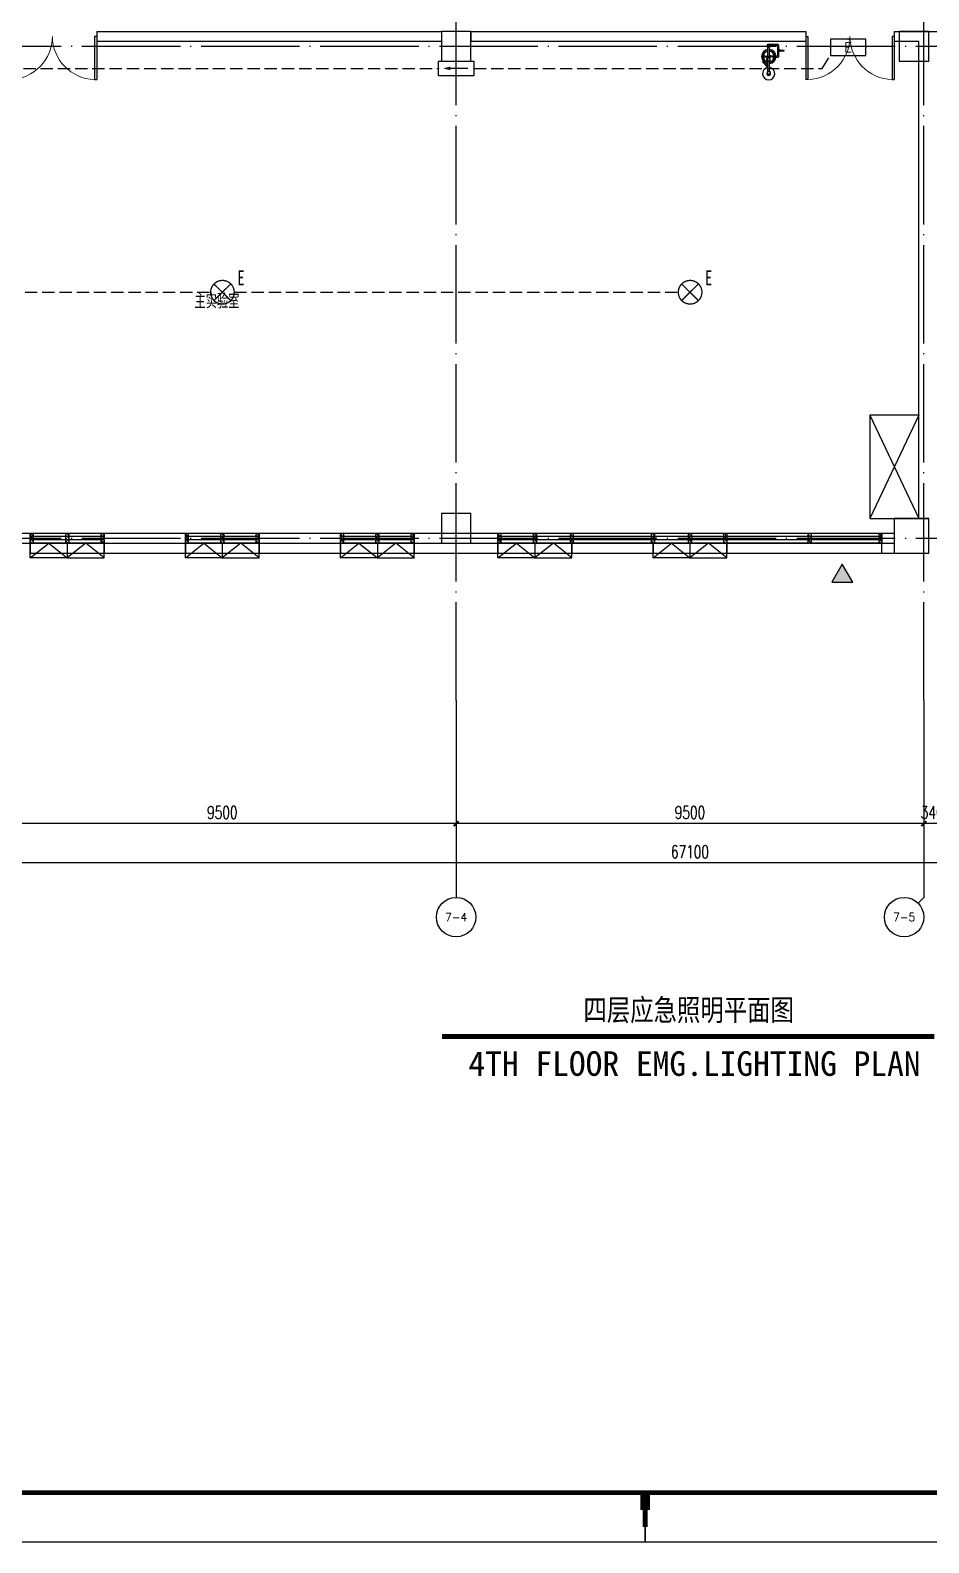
# Model space of a CAD drawing. Extents: x -621157 to 1764546, y -106808 to 741893.
# Drawn here: x 21731 to 39981, y 279584 to 310325 of the extents above; entities that cross this region are included whole.
import ezdxf
from ezdxf.enums import TextEntityAlignment as Align

# ---------------------------------------------------------------- set-up
doc = ezdxf.new("R2010")
doc.units = 0
doc.header["$LTSCALE"] = 1000
doc.header["$MEASUREMENT"] = 0
doc.linetypes.add('DASH', pattern=[0.35, 0.25, -0.1])
doc.linetypes.add('XREF-A-101-平面图_t3$0$DOTE', pattern=[2.42, 2, -0.2, 0.02, -0.2])
for name, color, linetype in [('0-底图', 7, 'Continuous'), ('A-DIVISION', 3, 'Continuous'), ('A0-Verital$0$TK-WHITE', 7, 'Continuous'), ('AXIS_TEXT', 7, 'Continuous'), ('EQUIP-照明', 3, 'Continuous'), ('TEL_TEXT', 7, 'Continuous'), ('TK-BLUE', 7, 'Continuous'), ('WIRE-应急', 4, 'DASH'), ('WIRE-照明', 4, 'Continuous'), ('XREF-A-101-平面图_t3$0$1212121', 8, 'Continuous'), ('XREF-A-101-平面图_t3$0$A-COLUMN', 8, 'Continuous'), ('XREF-A-101-平面图_t3$0$A-DOTE', 8, 'Continuous'), ('XREF-A-101-平面图_t3$0$A-ROOM-CH', 8, 'Continuous'), ('XREF-A-101-平面图_t3$0$A-SEE', 8, 'Continuous'), ('XREF-A-101-平面图_t3$0$A-WALL', 8, 'Continuous'), ('XREF-A-101-平面图_t3$0$A-WALL-FILL', 8, 'Continuous'), ('XREF-A-101-平面图_t3$0$A-WINDOW', 8, 'Continuous'), ('XREF-A-101-平面图_t3$0$A-开启符号', 8, 'Continuous'), ('XREF-A-101-平面图_t3$0$AXIS', 8, 'Continuous'), ('XREF-A-101-平面图_t3$0$PUB_HATCH', 8, 'Continuous'), ('XREF-A-101-平面图_t3$0$PUB_TEXT', 8, 'Continuous'), ('XREF-A-101-平面图_t3$0$家具-实验室家具', 8, 'Continuous'), ('设备-照明', 3, 'Continuous')]:
    doc.layers.add(name, color=color, linetype=linetype)
doc.styles.add('_TEL_DIM', font='SIMPLEX', dxfattribs={"width": 0.8, "height": 3.5, "bigfont": 'HZTXT'})
doc.styles.add('COMPLEX', font='COMPLEX')
doc.styles.add('HL-LD', font='simsun.ttc', dxfattribs={"height": 500})
doc.styles.add('ST64S', font='hl-ld.shx', dxfattribs={"bigfont": 'ST64S.shx'})
doc.styles.get("Standard").update_dxf_attribs({"font": 'romans.shx', "bigfont": 'HZDXC.SHX'})
doc.styles.add('STYLE1', font='simhei.ttf')
doc.styles.add('XREF-A-101-平面图_t3$0$-HZDXCROMANS', font='ROMANS.shx', dxfattribs={"bigfont": 'HZDXC.shx'})
doc.styles.add('XREF-A-101-平面图_t3$0$A-AXIS-LABEL', font='COMPLEX', dxfattribs={"bigfont": 'GBCBIG'})
doc.styles.add('XREF-A-101-平面图_t3$0$A-DIM_T3', font='SIMPLEX', dxfattribs={"width": 0.705882, "bigfont": 'GBCBIG'})
doc.dimstyles.new('XREF-A-101-平面图_t3$0$A-DIM-100', dxfattribs={"dimscale": 100, "dimtxt": 2.55, "dimasz": 1, "dimexe": 2.5, "dimexo": 3, "dimgap": 1, "dimtad": 1, "dimdec": 0, "dimzin": 0, "dimdsep": 46, "dimtxsty": 'XREF-A-101-平面图_t3$0$A-DIM_T3', "dimblk": 'XREF-A-101-平面图_t3$0$_ArchTick', "dimcen": 0.09, "dimclrt": 7, "dimazin": 2, "dimtfac": 1, "dimtdec": 0, "dimtix": 1, "dimtmove": 2, "dimatfit": 3, "dimfxl": 0, "dimtolj": 1, "dimtzin": 0, "dimarcsym": 0})

# ---------------------------------------------------------------- blocks, each defined once
blk = doc.blocks.new('XREF-A-101-平面图_t3$0$柱网4F')
at = {"layer": 'XREF-A-101-平面图_t3$0$A-COLUMN'}
for points in [[(28200, -30300), (28800, -30300), (28800, -29700), (28200, -29700)], [(37500, -30300), (38100, -30300), (38100, -29700), (37500, -29700)], [(28200, -40100), (28800, -40100), (28800, -39500), (28200, -39500)], [(37400, -40300), (38100, -40300), (38100, -39600), (37400, -39600)]]:
    blk.add_lwpolyline(points, close=True, dxfattribs=at)
blk = doc.blocks.new('XREF-A-101-平面图_t3$0$G$C869EB286')
at = {"layer": 'XREF-A-101-平面图_t3$0$A-WINDOW'}
h = blk.add_hatch(dxfattribs=at)
h.set_pattern_fill('ANSI31', color=256, scale=25)
h.set_pattern_definition([(45, (-143.957, -89940), (-28.0633, 28.0633), [])])
h.paths.add_polyline_path([(0, 60), (200, 60), (200, 0), (0, 0)])
blk.add_lwpolyline([(0, 60), (200, 60), (200, 0), (0, 0)], close=True, dxfattribs=at)
blk = doc.blocks.new('XREF-A-101-平面图_t3$0$ROOM')
at = {"layer": 'XREF-A-101-平面图_t3$0$A-ROOM-CH', "style": 'XREF-A-101-平面图_t3$0$-HZDXCROMANS', "width": 0.6}
for tag, p in [('中文房间名称', (0, -1000)), ('英文房间名称', (0, -1500))]:
    blk.add_attdef(tag, text='', height=300, dxfattribs=at).set_placement(p, align=Align.CENTER)
blk = doc.blocks.new('XREF-A-101-平面图_t3$0$_ArchTick')
at = {"color": 0, "linetype": 'ByBlock', "const_width": 0.4}
blk.add_lwpolyline([(-0.5, -0.5), (0.5, 0.5)], dxfattribs=at)
blk = doc.blocks.new('*D25488')
at = {"layer": 'Defpoints', "color": 0}
for p in [(38000, -3300), (38340, -3300), (38000, -5800)]:
    blk.add_point(p, dxfattribs=at)
at = {"layer": 'XREF-A-101-平面图_t3$0$AXIS', "color": 0, "lineweight": -2}
for p, q in [((38000, -3600), (38000, -6050)), ((38340, -3600), (38340, -6050)), ((38000, -5800), (37900, -5800)), ((38340, -5800), (38000, -5800)), ((38340, -5800), (38440, -5800))]:
    blk.add_line(p, q, dxfattribs=at)
at = {"layer": 'XREF-A-101-平面图_t3$0$AXIS', "color": 0, "linetype": 'ByBlock', "lineweight": -2, "xscale": 100, "yscale": 100, "zscale": 100}
blk.add_blockref('XREF-A-101-平面图_t3$0$_ArchTick', (38000, -5800), dxfattribs=at)
at = {"layer": 'XREF-A-101-平面图_t3$0$AXIS', "color": 0, "linetype": 'ByBlock', "lineweight": -2, "xscale": 100, "yscale": 100, "zscale": 100, "rotation": 180}
blk.add_blockref('XREF-A-101-平面图_t3$0$_ArchTick', (38340, -5800), dxfattribs=at)
at = {"layer": 'XREF-A-101-平面图_t3$0$AXIS', "color": 7, "insert": (38170, -5573), "char_height": 255, "attachment_point": 5, "style": 'XREF-A-101-平面图_t3$0$A-DIM_T3'}
blk.add_mtext('\\A1;340', dxfattribs=at)
blk = doc.blocks.new('*D25489')
at = {"layer": 'Defpoints', "color": 0}
for p in [(28500, -3300), (38000, -3300), (28500, -5800)]:
    blk.add_point(p, dxfattribs=at)
at = {"layer": 'XREF-A-101-平面图_t3$0$AXIS', "color": 0, "lineweight": -2}
for p, q in [((28500, -3600), (28500, -6050)), ((38000, -3600), (38000, -6050)), ((38000, -5800), (28500, -5800))]:
    blk.add_line(p, q, dxfattribs=at)
at = {"layer": 'XREF-A-101-平面图_t3$0$AXIS', "color": 0, "linetype": 'ByBlock', "lineweight": -2, "xscale": 100, "yscale": 100, "zscale": 100, "rotation": 180}
blk.add_blockref('XREF-A-101-平面图_t3$0$_ArchTick', (28500, -5800), dxfattribs=at)
at = {"layer": 'XREF-A-101-平面图_t3$0$AXIS', "color": 0, "linetype": 'ByBlock', "lineweight": -2, "xscale": 100, "yscale": 100, "zscale": 100}
blk.add_blockref('XREF-A-101-平面图_t3$0$_ArchTick', (38000, -5800), dxfattribs=at)
at = {"layer": 'XREF-A-101-平面图_t3$0$AXIS', "color": 7, "insert": (33250, -5573), "char_height": 255, "attachment_point": 5, "style": 'XREF-A-101-平面图_t3$0$A-DIM_T3'}
blk.add_mtext('\\A1;9500', dxfattribs=at)
blk = doc.blocks.new('*D25490')
at = {"layer": 'Defpoints', "color": 0}
for p in [(19000, -3300), (28500, -3300), (19000, -5800)]:
    blk.add_point(p, dxfattribs=at)
at = {"layer": 'XREF-A-101-平面图_t3$0$AXIS', "color": 0, "lineweight": -2}
for p, q in [((19000, -3600), (19000, -6050)), ((28500, -3600), (28500, -6050)), ((28500, -5800), (19000, -5800))]:
    blk.add_line(p, q, dxfattribs=at)
at = {"layer": 'XREF-A-101-平面图_t3$0$AXIS', "color": 0, "linetype": 'ByBlock', "lineweight": -2, "xscale": 100, "yscale": 100, "zscale": 100, "rotation": 180}
blk.add_blockref('XREF-A-101-平面图_t3$0$_ArchTick', (19000, -5800), dxfattribs=at)
at = {"layer": 'XREF-A-101-平面图_t3$0$AXIS', "color": 0, "linetype": 'ByBlock', "lineweight": -2, "xscale": 100, "yscale": 100, "zscale": 100}
blk.add_blockref('XREF-A-101-平面图_t3$0$_ArchTick', (28500, -5800), dxfattribs=at)
at = {"layer": 'XREF-A-101-平面图_t3$0$AXIS', "color": 7, "insert": (23750, -5573), "char_height": 255, "attachment_point": 5, "style": 'XREF-A-101-平面图_t3$0$A-DIM_T3'}
blk.add_mtext('\\A1;9500', dxfattribs=at)
blk = doc.blocks.new('_AXISO')
blk.add_circle((0, 0), 0.5)
at = {"layer": 'AXIS_TEXT', "style": 'COMPLEX'}
blk.add_attdef('A', text='', height=0.56, dxfattribs=at).set_placement((-0.25, -0.28), (0.25, -0.28), align=Align.FIT)
blk = doc.blocks.new('*D25504')
at = {"layer": 'Defpoints', "color": 0}
for p in [(-300, -3300), (66800, -3300), (-300, -6600)]:
    blk.add_point(p, dxfattribs=at)
at = {"layer": 'XREF-A-101-平面图_t3$0$AXIS', "color": 0, "lineweight": -2}
for p, q in [((-300, -3600), (-300, -6850)), ((66800, -3600), (66800, -6850)), ((66800, -6600), (-300, -6600))]:
    blk.add_line(p, q, dxfattribs=at)
at = {"layer": 'XREF-A-101-平面图_t3$0$AXIS', "color": 0, "linetype": 'ByBlock', "lineweight": -2, "xscale": 100, "yscale": 100, "zscale": 100, "rotation": 180}
blk.add_blockref('XREF-A-101-平面图_t3$0$_ArchTick', (-300, -6600), dxfattribs=at)
at = {"layer": 'XREF-A-101-平面图_t3$0$AXIS', "color": 0, "linetype": 'ByBlock', "lineweight": -2, "xscale": 100, "yscale": 100, "zscale": 100}
blk.add_blockref('XREF-A-101-平面图_t3$0$_ArchTick', (66800, -6600), dxfattribs=at)
at = {"layer": 'XREF-A-101-平面图_t3$0$AXIS', "color": 7, "insert": (33250, -6373), "char_height": 255, "attachment_point": 5, "style": 'XREF-A-101-平面图_t3$0$A-DIM_T3'}
blk.add_mtext('\\A1;67100', dxfattribs=at)
blk = doc.blocks.new('XREF-A-101-平面图_t3$0$bz1')
at = {"layer": 'XREF-A-101-平面图_t3$0$PUB_HATCH'}
h = blk.add_hatch(color=1, dxfattribs=at)
h.dxf.hatch_style = 1
h.paths.add_polyline_path([(4866032, -641203), (4865818, -641573), (4866245, -641573)])
at = {"layer": 'XREF-A-101-平面图_t3$0$PUB_TEXT', "color": 1}
blk.add_lwpolyline([(4866032, -641203), (4865818, -641573), (4866245, -641573)], close=True, dxfattribs=at)
blk = doc.blocks.new('XREF-A-101-平面图_t3$0$G$C34B60025')
blk.add_blockref('XREF-A-101-平面图_t3$0$bz1', (-4829789, 800778))
blk = doc.blocks.new('XREF-A-101-平面图_t3$0$Shower_plan')
at = {"layer": 'XREF-A-101-平面图_t3$0$1212121'}
for p, q in [((-94, -290), (-90, -290)), ((-75, -301), (-18, -302)), ((-20, -112), (-20, -94)), ((-16, -314), (-16, -120)), ((16, -314), (16, -120)), ((75, -302), (17, -302)), ((20, -112), (20, -94)), ((160, -297), (160, -321)), ((164, -90), (164, -66)), ((184, -114), (208, -114)), ((184, -274), (208, -274)), ((212, -177), (208, -177)), ((212, -199), (208, -199)), ((215, -184), (220, -184)), ((215, -193), (220, -193)), ((-75, -315), (-22, -315)), ((-34, -355), (-31, -355)), ((-34, -361), (-31, -361)), ((-16, -607), (-16, -396)), ((16, -607), (16, -396)), ((75, -316), (22, -316)), ((94, -327), (90, -327))]:
    blk.add_line(p, q, dxfattribs=at)
for points in [[(-111, -308, -0.092425), (-109, -301, -0.095768), (-106, -295, -0.100909), (-101, -292, -0.104872), (-94, -290, -0.001591), (-94, -290, -0.100909)], [(143, -321), (184, -321, 0.414214), (208, -297), (208, -90, 0.414214), (184, -66), (23, -66)], [(143, -297), (160, -297, 0.414214), (184, -273), (184, -114, 0.414214), (160, -90), (23, -90)], [(92, -292, -0.034962), (94, -292, -0.104872), (100, -293, -0.100909), (106, -297, -0.095768), (109, -303, -0.092425), (110, -310, -0.092425)], [(-16, -530), (-128, -419, -1), (-122, -414)], [(-122, -414), (-53, -483, -1)], [(-93, -325, -0.034962), (-95, -325, -0.104872), (-101, -324, -0.100909), (-106, -320, -0.095768), (-110, -314, -0.092425), (-111, -308, -0.092425)], [(-37, -491), (-54, -491, -1), (-54, -483), (-37, -483)], [(-45, -491), (-16, -519, -1)], [(-37, -349, 0.153738), (-38, -347), (-43, -347, 0.078248), (-44, -349), (-44, -364, 0.153738), (-43, -367), (-38, -367, 0.153738), (-37, -364)], [(-23, -388), (-23, -395, 0.154019), (-19, -396), (19, -396, 0.154019), (23, -395), (23, -388)], [(110, -310, -0.092425), (109, -316, -0.095768), (105, -322, -0.100909), (100, -326, -0.104872), (94, -327, -0.001591), (94, -327, -0.100909)]]:
    blk.add_lwpolyline(points, format="xyb", dxfattribs=at)
for points in [[(-106, -308, -0.092425), (-105, -301, -0.095768), (-102, -295, -0.100909), (-96, -292, -0.104872), (-90, -290, -0.104872), (-84, -292, -0.100909), (-79, -296, -0.095768), (-75, -301, -0.092425), (-74, -308, -0.092425), (-75, -315, -0.095768), (-79, -320, -0.100909), (-84, -324, -0.104872), (-90, -325, -0.104872), (-97, -324, -0.100909), (-102, -320, -0.095768), (-105, -314, -0.092425)], [(106, -310, -0.092425), (105, -316, -0.095768), (101, -322, -0.100909), (96, -326, -0.104872), (90, -327, -0.104872), (84, -325, -0.100909), (78, -322, -0.095768), (75, -316, -0.092425), (74, -309, -0.092425), (75, -303, -0.095768), (78, -297, -0.100909), (84, -293, -0.104872), (90, -292, -0.104872), (96, -293, -0.100909), (101, -297, -0.095768), (105, -303, -0.092425)], [(221, -201), (229, -201, 0.414214), (231, -199), (231, -194, -0.414214), (232, -193), (313, -193, 0.414214), (313, -192), (313, -185, 0.414214), (313, -184), (232, -184, -0.414214), (231, -183), (231, -177, 0.414214), (229, -176), (221, -176, 0.414214), (220, -177), (220, -199, 0.414214)], [(-20, -657), (-20, -607), (20, -607), (20, -657, -1)]]:
    blk.add_lwpolyline(points, format="xyb", close=True, dxfattribs=at)
for points in [[(-22, -120), (-22, -112), (22, -112), (22, -120)], [(-37, -500), (-34, -500), (-34, -346), (-37, -346)], [(24, -388), (-24, -388), (-24, -338), (-22, -336), (22, -336), (24, -338)]]:
    blk.add_lwpolyline(points, close=True, dxfattribs=at)
for points in [[(212, -177), (214, -177), (215, -179), (215, -198), (214, -199)], [(212, -199), (214, -199), (215, -198), (215, -179), (214, -177)], [(-34, -491), (-28, -491), (-28, -483), (-34, -483)], [(-24, -371), (-31, -371), (-31, -346), (-24, -346)], [(-22, -336), (-22, -314), (22, -314), (22, -336)], [(-31, -657), (-20, -637)], [(20, -637), (31, -657), (16, -684), (-16, -684), (-31, -657)]]:
    blk.add_lwpolyline(points, dxfattribs=at)
for centre, radius in [((0, -78), 26.3), ((0, -78), 16.4), ((-60, -481), 3.91)]:
    blk.add_circle(centre, radius, dxfattribs=at)
for centre, radius, start, end in [((0, -309), 144, 96.5663, 263.4343), ((0, -309), 139, 96.804, 263.1966), ((0, -309), 111, 98.3801, 261.6205), ((0, -309), 36, 116.7475, 168.6934), ((0, -309), 18.8, 149.7809, 195.9711), ((0, -309), 144, 276.5663, 83.4343), ((0, -309), 139, 276.804, 83.1966), ((0, -309), 111, 278.6256, 81.375), ((0, -309), 36, 10.3072, 62.4104), ((0, -309), 18.8, 344.0295, 27.2237), ((0, -657), 125, 97.5816, 82.419), ((0, -309), 36, 190.3072, 231.764), ((0, -309), 36, 308.7702, 348.6934), ((0, -657), 37.5, 121.3804, 58.6121)]:
    blk.add_arc(centre, radius, start, end, dxfattribs=at)
blk = doc.blocks.new('XREF-A-101-平面图_t3$0$G$C45C07046')
at = {"layer": 'XREF-A-101-平面图_t3$0$家具-实验室家具', "color": 252}
blk.add_blockref('XREF-A-101-平面图_t3$0$Shower_plan', (134850, 310100, -507), dxfattribs=at)
blk = doc.blocks.new('XREF-A-101-平面图_t3$0$G$CBCE2A1B7')
at = {"layer": 'XREF-A-101-平面图_t3$0$A-SEE'}
blk.add_lwpolyline([(36900, 300400), (37900, 300400), (37900, 302500), (36900, 302500)], close=True, dxfattribs=at)
for points in [[(36900, 302500), (37900, 300400)], [(37900, 302500), (36900, 300400)]]:
    blk.add_lwpolyline(points, dxfattribs=at)
blk = doc.blocks.new('XREF-A-101-平面图_t3$0$DOOR2DLIB$SYSLIB$00000108')
at = {"color": 0}
for p, q in [((-0.5, 0), (-0.5, 0.4875)), ((-0.475, 0.4875), (-0.5, 0.4875)), ((-0.475, 0), (-0.475, 0.4875)), ((0.475, 0), (0.475, 0.4875)), ((0.475, 0.4875), (0.5, 0.4875)), ((0.5, 0), (0.5, 0.4875)), ((-0.5, 0), (-0.475, 0)), ((0.5, 0), (0.475, 0))]:
    blk.add_line(p, q, dxfattribs=at)
at = {"color": 0, "lineweight": 13}
for centre, start, end in [((-0.4875, 0), 0, 88.53072), ((0.4875, 0), 91.46928, 180)]:
    blk.add_arc(centre, 0.4875, start, end, dxfattribs=at)
blk = doc.blocks.new('XREF-A-101-平面图_t3$0$WINDOW2DLIB$SYSLIB$00000001')
at = {"color": 0}
for points in [[(-0.5, 0.5), (-0.5, -0.5)], [(-0.5, 0.5), (0.5, 0.5)], [(0.5, -0.5), (0.5, 0.5)], [(0.5, 0.1667), (-0.5, 0.1667)], [(0.5, -0.1667), (-0.5, -0.1667)], [(-0.5, -0.5), (0.5, -0.5)]]:
    blk.add_lwpolyline(points, dxfattribs=at)
blk = doc.blocks.new('A0-Verital$0$A$C53BD7355')
at = {"layer": 'A0-Verital$0$TK-WHITE'}
for points, const_width in [([(29650, 1000), (29650, 650)], 200), ([(29650, 1000), (29650, 300)], 100), ([(29650, 0), (29650, 1000)], 35)]:
    blk.add_lwpolyline(points, dxfattribs=dict(at, const_width=const_width))
blk = doc.blocks.new('A0-Verital')
blk.add_lwpolyline([(118900, 84100), (0, 84100), (0, 0), (118900, 0)], close=True)
at = {"const_width": 100}
blk.add_lwpolyline([(2500, 83100), (117900, 83100), (117900, 1000), (2500, 1000)], close=True, dxfattribs=at)
blk.add_blockref('A0-Verital$0$A$C53BD7355', (29800, 0))
blk = doc.blocks.new('TITLE')
at = {"layer": 'A-DIVISION', "const_width": 100}
blk.add_lwpolyline([(-5000, 0), (5000, 0)], dxfattribs=at)
at = {"layer": 'TK-BLUE'}
for tag, height, style, p in [('TITLE1', 700, 'ST64S', (117, 275)), ('TITLE2', 500, 'HL-LD', (80, -798))]:
    blk.add_attdef(tag, text='', height=height, dxfattribs=dict(at, style=style)).set_placement(p, align=Align.CENTER)
at = {"layer": 'TK-BLUE', "style": 'HL-LD'}
blk.add_attdef('SCALE', (5165, -185), '', height=500, dxfattribs=at)
blk = doc.blocks.new('HC002633132082')
at = {"layer": 'EQUIP-照明', "color": 0, "linetype": 'Continuous', "const_width": 0.267}
blk.add_lwpolyline([(-2.37, 0, 1), (2.43, 0, 1)], format="xyb", close=True, dxfattribs=at)
for points in [[(-1.7, 1.67), (1.7, -1.67)], [(-1.7, -1.67), (-1.7, -1.67), (1.7, 1.67)]]:
    blk.add_lwpolyline(points, dxfattribs=at)
at = {"layer": 'EQUIP-照明', "color": 0}
blk.add_point((0, 0), dxfattribs=at)
at = {"color": 0, "width": 0.7}
blk.add_attdef('PSFHATT', (4.48, -2.4), '', height=0.025, dxfattribs=at)
at = {"layer": 'EQUIP-照明', "color": 0, "style": 'STYLE1', "width": 0.7}
blk.add_text('E', height=3, dxfattribs=at).set_placement((3.81, 1.42), align=Align.CENTER)
at = {"layer": 'EQUIP-照明', "color": 0, "style": '_TEL_DIM', "flags": 1}
blk.add_attdef('A', text='', height=0.0001, dxfattribs=at).set_placement((0.03, 0), align=Align.MIDDLE_CENTER)
blk = doc.blocks.new('HC002649110740')
at = {"layer": 'EQUIP-照明', "color": 0}
for p, q in [((3.6, 3.3), (-3.6, 3.3)), ((-3.6, 3.3), (-3.6, 0)), ((3.6, 0), (3.6, 3.3)), ((-3.6, 0), (3.6, 0))]:
    blk.add_line(p, q, dxfattribs=at)
for p in [(0, 3.3), (-3.6, 1.65), (0, 0), (3.6, 1.65)]:
    blk.add_point(p, dxfattribs=at)
at = {"color": 0, "width": 0.7}
blk.add_attdef('PSFHATT', (9.31, 0), '', height=0.025, dxfattribs=at)
at = {"layer": 'EQUIP-照明', "color": 0, "style": '_TEL_DIM'}
blk.add_attdef('$TEXT$', text='', height=2, dxfattribs=at).set_placement((0, 1.65), align=Align.MIDDLE_CENTER)
at = {"layer": 'EQUIP-照明', "color": 0, "style": '_TEL_DIM', "flags": 1}
blk.add_attdef('A', text='', height=0.0001, dxfattribs=at).set_placement((0, 0), align=Align.MIDDLE_CENTER)
blk = doc.blocks.new('HC002631130701')
at = {"layer": 'WIRE-照明', "color": 0}
for p, q in [((-3.6, 3), (3.6, 3)), ((-3.6, 0), (-3.6, 3)), ((3.6, 0), (-3.6, 0)), ((-2.4, 1.5), (1.2, 1.5)), ((3.6, 3), (3.6, 0))]:
    blk.add_line(p, q, dxfattribs=at)
for p in [(-3.6, 1.5), (0, 3), (0, 0), (3.6, 1.5)]:
    blk.add_point(p, dxfattribs=at)
blk.add_solid([(1.2, 1.86), (2.64, 1.5), (1.2, 1.14)], dxfattribs=at)
at = {"color": 0, "width": 0.7}
blk.add_attdef('PSFHATT', (3.62, 0), '', height=0.025, dxfattribs=at)
at = {"layer": 'TEL_TEXT', "color": 0, "style": '_TEL_DIM', "flags": 1}
blk.add_attdef('A', text='', height=0.0001, dxfattribs=at).set_placement((0, 3), align=Align.MIDDLE_CENTER)
blk = doc.blocks.new('XREF-A-101-平面图_t3$0$轴网(3)')
at = {"layer": 'XREF-A-101-平面图_t3$0$A-DOTE', "linetype": 'XREF-A-101-平面图_t3$0$DOTE'}
for p, q in [((28500, -3300), (28500, 43300)), ((38000, -3300), (38000, 43300)), ((-3300, 10000), (69800, 10000)), ((-3300, 0), (69800, 0))]:
    blk.add_line(p, q, dxfattribs=at)
at = {"layer": 'XREF-A-101-平面图_t3$0$AXIS'}
for p, q in [((28500, -3300), (28500, -7300)), ((38000, -3300), (38000, -7300)), ((38000, -7300), (37882.8, -7417.2))]:
    blk.add_line(p, q, dxfattribs=at)
ref = blk.add_blockref('_AXISO', (28500, -7700), dxfattribs=dict(at, xscale=800, yscale=800, zscale=800))
ref.add_attrib('A', '7-4', dxfattribs={"color": 7, "height": 163.41, "style": 'XREF-A-101-平面图_t3$0$A-AXIS-LABEL', "width": 0.935484}).set_placement((28274.3, -7781.7), (28725.7, -7781.7), align=Align.FIT)
ref = blk.add_blockref('_AXISO', (37600, -7700), dxfattribs=dict(at, xscale=800, yscale=800, zscale=800))
ref.add_attrib('A', '7-5', dxfattribs={"color": 7, "height": 168.54, "style": 'XREF-A-101-平面图_t3$0$A-AXIS-LABEL', "width": 0.933333}).set_placement((37375.3, -7784.3), (37824.7, -7784.3), align=Align.FIT)
for p1, p2, distance, picture, middle in [((66800, -3300), (-300, -3300), 3300, '*D25504', (33250, -6372.5)), ((28500, -3300), (19000, -3300), 2500, '*D25490', (23750, -5572.5)), ((38000, -3300), (28500, -3300), 2500, '*D25489', (33250, -5572.5)), ((38340, -3300), (38000, -3300), 2500, '*D25488', (38170, -5572.5))]:
    dim = blk.add_aligned_dim(p1=p1, p2=p2, distance=distance, dimstyle='XREF-A-101-平面图_t3$0$A-DIM-100', dxfattribs=at)
    dim.commit()
    dim.dimension.update_dxf_attribs({"geometry": picture, "text_midpoint": middle})
blk = doc.blocks.new('XREF-A-101-平面图_t3')
at = {"layer": 'XREF-A-101-平面图_t3$0$A-SEE'}
for points in [[(219850, 299700), (221350, 299700), (221350, 299900), (219850, 299900)], [(223000, 299700), (224500, 299700), (224500, 299900), (223000, 299900)], [(226150, 299700), (227650, 299700), (227650, 299900), (226150, 299900)], [(229350, 299700), (237150, 299700), (237150, 299900), (229350, 299900)]]:
    blk.add_lwpolyline(points, close=True, dxfattribs=at)
at = {"layer": 'XREF-A-101-平面图_t3$0$A-WALL'}
for p, q in [((221200, 310300), (228200, 310300)), ((228200, 310300), (228200, 310100)), ((228800, 310300), (235600, 310300)), ((228800, 310300), (228800, 310100)), ((237400, 310300), (238000, 310300)), ((238000, 310300), (238940, 310300)), ((221200, 310100), (228200, 310100)), ((228800, 310100), (235600, 310100)), ((237400, 310100), (237900, 310100)), ((237900, 306000), (237900, 310100)), ((237900, 300400), (237900, 306000)), ((237900, 300400), (238100, 300400))]:
    blk.add_line(p, q, dxfattribs=at)
for points in [[(221200, 310300), (221200, 310100)], [(235600, 310300), (235600, 310100)], [(237400, 310300), (237400, 310100)]]:
    blk.add_lwpolyline(points, dxfattribs=at)
at = {"layer": 'XREF-A-101-平面图_t3$0$A-WALL-FILL', "color": 171}
for p, q in [((218150, 300100), (219850, 300100)), ((221350, 300100), (223000, 300100)), ((224500, 300100), (226150, 300100)), ((227650, 300100), (229350, 300100)), ((237150, 300100), (237400, 300100)), ((237400, 300100), (237400, 299900)), ((218150, 299900), (219850, 299900)), ((221350, 299900), (223000, 299900)), ((221350, 299900), (223000, 299900)), ((224500, 299900), (226150, 299900)), ((224500, 299900), (226150, 299900)), ((227650, 299900), (229350, 299900)), ((227650, 299900), (229350, 299900)), ((230850, 299900), (232500, 299900)), ((234000, 299900), (237400, 299900)), ((237150, 299900), (237400, 299900)), ((237400, 299900), (237400, 299700)), ((221350, 299700), (223000, 299700)), ((224500, 299700), (226150, 299700)), ((227650, 299700), (229350, 299700)), ((230850, 299700), (232500, 299700)), ((234000, 299700), (237400, 299700))]:
    blk.add_line(p, q, dxfattribs=at)
for points in [[(219850, 300100), (219850, 299900)], [(221350, 300100), (221350, 299900)], [(223000, 300100), (223000, 299900)], [(224500, 300100), (224500, 299900)], [(226150, 300100), (226150, 299900)], [(227650, 300100), (227650, 299900)], [(229350, 300100), (229350, 299900)], [(237150, 300100), (237150, 299900)], [(221350, 299900), (221350, 299700)], [(223000, 299900), (223000, 299700)], [(224500, 299900), (224500, 299700)], [(226150, 299900), (226150, 299700)], [(227650, 299900), (227650, 299700)], [(229350, 299900), (229350, 299700)], [(230850, 299900), (230850, 299700)], [(232500, 299900), (232500, 299700)], [(234000, 299900), (234000, 299700)]]:
    blk.add_lwpolyline(points, dxfattribs=at)
at = {"layer": 'XREF-A-101-平面图_t3$0$A-WINDOW'}
for p, q in [((221350, 299900), (221350, 299700)), ((223000, 299900), (223000, 299700)), ((224500, 299900), (224500, 299700)), ((226150, 299900), (226150, 299700)), ((227650, 299900), (227650, 299700)), ((229350, 299900), (229350, 299700)), ((230850, 299900), (230850, 299700)), ((232500, 299900), (232500, 299700)), ((234000, 299900), (234000, 299700))]:
    blk.add_line(p, q, dxfattribs=at)
at = {"layer": 'XREF-A-101-平面图_t3$0$A-开启符号', "linetype": 'Continuous'}
for points in [[(219850, 299600), (219850, 299900), (220600, 299900), (220600, 299600)], [(221350, 299600), (221350, 299900), (220600, 299900), (220600, 299600)], [(223000, 299600), (223000, 299900), (223750, 299900), (223750, 299600)], [(224500, 299600), (224500, 299900), (223750, 299900), (223750, 299600)], [(226150, 299600), (226150, 299900), (226900, 299900), (226900, 299600)], [(227650, 299600), (227650, 299900), (226900, 299900), (226900, 299600)], [(229350, 299600), (229350, 299900), (230100, 299900), (230100, 299600)], [(230850, 299600), (230850, 299900), (230100, 299900), (230100, 299600)], [(232500, 299600), (232500, 299900), (233250, 299900), (233250, 299600)], [(234000, 299600), (234000, 299900), (233250, 299900), (233250, 299600)]]:
    blk.add_lwpolyline(points, close=True, dxfattribs=at)
for points in [[(219850, 299600), (220225, 299900), (220600, 299600)], [(221350, 299600), (220975, 299900), (220600, 299600)], [(223000, 299600), (223375, 299900), (223750, 299600)], [(224500, 299600), (224125, 299900), (223750, 299600)], [(226150, 299600), (226525, 299900), (226900, 299600)], [(227650, 299600), (227275, 299900), (226900, 299600)], [(229350, 299600), (229725, 299900), (230100, 299600)], [(230850, 299600), (230475, 299900), (230100, 299600)], [(232500, 299600), (232875, 299900), (233250, 299600)], [(234000, 299600), (233625, 299900), (233250, 299600)]]:
    blk.add_lwpolyline(points, dxfattribs=at)
for name, p in [('XREF-A-101-平面图_t3$0$G$C34B60025', (200100, 139900)), ('XREF-A-101-平面图_t3$0$G$C45C07046', (100000, 0)), ('XREF-A-101-平面图_t3$0$G$CBCE2A1B7', (200000, 0))]:
    blk.add_blockref(name, p)
at = {"layer": 'XREF-A-101-平面图_t3$0$A-COLUMN'}
blk.add_blockref('XREF-A-101-平面图_t3$0$柱网4F', (200000, 340000), dxfattribs=at)
at = {"layer": 'XREF-A-101-平面图_t3$0$A-DOTE'}
blk.add_blockref('XREF-A-101-平面图_t3$0$轴网(3)', (200000, 300000), dxfattribs=at)
at = {"layer": 'XREF-A-101-平面图_t3$0$A-ROOM-CH'}
ref = blk.add_blockref('XREF-A-101-平面图_t3$0$ROOM', (223642, 305670), dxfattribs=at)
ref.add_attrib('中文房间名称', '主实验室', dxfattribs={"height": 300, "style": 'XREF-A-101-平面图_t3$0$-HZDXCROMANS', "width": 0.8}).set_placement((223642, 304670), align=Align.CENTER)
at = {"layer": 'XREF-A-101-平面图_t3$0$A-WINDOW'}
for name, p, xscale, yscale, zscale in [('XREF-A-101-平面图_t3$0$DOOR2DLIB$SYSLIB$00000108', (220300, 310200), -1800, -1800, -1800), ('XREF-A-101-平面图_t3$0$DOOR2DLIB$SYSLIB$00000108', (236500, 310200), -1800, -1800, -1800), ('XREF-A-101-平面图_t3$0$WINDOW2DLIB$SYSLIB$00000001', (220600, 300000), 1500.000000245875, 200, 1500.000000245875), ('XREF-A-101-平面图_t3$0$WINDOW2DLIB$SYSLIB$00000001', (223750, 300000), 1500.000000245875, 200, 1500.000000245875), ('XREF-A-101-平面图_t3$0$WINDOW2DLIB$SYSLIB$00000001', (226900, 300000), 1500.000000245875, 200, 1500.000000245875), ('XREF-A-101-平面图_t3$0$WINDOW2DLIB$SYSLIB$00000001', (233250, 300000), 7800.000000116881, 200, 7800.000000116881)]:
    blk.add_blockref(name, p, dxfattribs=dict(at, xscale=xscale, yscale=yscale, zscale=zscale))
at = {"layer": 'XREF-A-101-平面图_t3$0$A-WINDOW', "rotation": 270}
for p in [(219850, 300100), (220570, 300100), (221290, 300100), (223000, 300100), (223720, 300100), (224440, 300100), (226150, 300100), (226870, 300100), (227590, 300100), (229350, 300100), (230070, 300100), (230820, 300100), (232470, 300100), (233220, 300100), (233940, 300100), (235650, 300100), (237090, 300100)]:
    blk.add_blockref('XREF-A-101-平面图_t3$0$G$C869EB286', p, dxfattribs=at)

msp = doc.modelspace()

# ---------------------------------------------------------------- block references
at = {"layer": '0-底图'}
msp.add_blockref('XREF-A-101-平面图_t3', (-198119, 0), dxfattribs=at)

# ---------------------------------------------------------------- next in the draw order: linework, layer by layer
at = {"layer": 'WIRE-应急'}
for points in [[(30741, 309550), (37817, 309550), (37982, 309814)], [(21241, 309550), (30021, 309550)], [(16374, 305000), (25394, 305000)], [(25874, 305000), (34894, 305000)]]:
    msp.add_lwpolyline(points, dxfattribs=at)

# ---------------------------------------------------------------- next in the draw order: block references
msp.add_blockref('A0-Verital', (-25230, 279601))
at = {"layer": 'A-DIVISION'}
ref = msp.add_blockref('TITLE', (35097, 289871, 10000), dxfattribs=at)
ref.add_attrib('TITLE1', '四层应急照明平面图', dxfattribs={"layer": '0', "height": 500, "style": 'ST64S'}).set_placement((35104, 290146, 10000), align=Align.CENTER)
ref.add_attrib('TITLE2', '4TH FLOOR EMG.LIGHTING PLAN', dxfattribs={"layer": '0', "height": 500, "style": 'HL-LD'}).set_placement((35223, 289073, 10000), align=Align.CENTER)
ref.add_attrib('SCALE', '1:100', (40262, 289686, 10000), dxfattribs={"layer": '0', "height": 500, "style": 'HL-LD'})
at = {"layer": '设备-照明'}
ref = msp.add_blockref('HC002649110740', (38342, 309814), dxfattribs=dict(at, xscale=100, yscale=100, zscale=100))
ref.add_attrib('$TEXT$', 'E', dxfattribs={"layer": '0', "color": 0, "height": 200, "style": '_TEL_DIM'}).set_placement((38342, 309979), align=Align.MIDDLE_CENTER)
at = {"layer": '设备-照明', "xscale": 100, "yscale": 100, "zscale": 100, "rotation": 180}
msp.add_blockref('HC002631130701', (30381, 309700), dxfattribs=at)
at = {"layer": '设备-照明', "xscale": 100, "yscale": 100, "zscale": 100}
for p in [(25631, 305000), (35131, 305000)]:
    msp.add_blockref('HC002633132082', p, dxfattribs=at)

doc.saveas('drawing.dxf')
